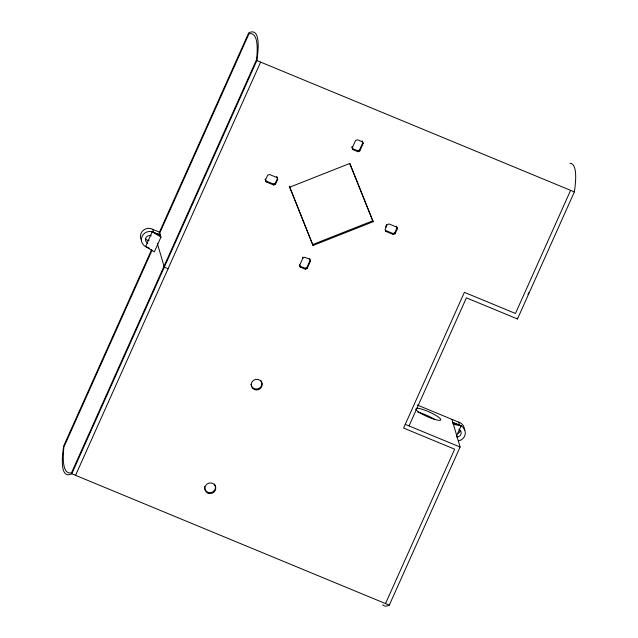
<?xml version="1.0" encoding="UTF-8"?>
<svg xmlns="http://www.w3.org/2000/svg" width="638" height="638" viewBox="0 0 638 638"><rect width="100%" height="100%" fill="white"/><g stroke="black" fill="none" stroke-linecap="round" stroke-linejoin="round"><path stroke-width="0.96" d="M152.227 231.793L145.6 246.595L154.348 251.874L160.983 237.073L152.227 231.793L160.425 235.191L153.702 232.519L152.602 229.257A8.246 8.015 -16.4 0 0 141.596 240.622M151.708 249.442L63.633 446.09L62.947 451.313A171.869 26.19 -67.5 0 0 71.783 473.779L389.292 605.143L460.102 447.047L451.951 419.357M159.014 233.125L248.708 32.857L250.71 32.091A171.869 26.19 -67.5 0 1 256.859 60.538L71.783 473.779M151.988 250.383L63.912 447.031A196.735 29.978 -67.5 0 0 71.504 472.83L256.58 59.597A196.735 29.978 -67.5 0 0 248.987 33.798L159.293 234.074M75.547 475.334L260.631 62.101M265.456 180.123L267.665 175.195L269.475 174.477L277.012 177.595L276.733 176.654L277.713 179.35L275.504 184.278L273.694 184.996L266.158 181.878L265.177 179.182L266.158 181.878M275.504 184.278L275.225 183.337L277.434 178.401L277.713 179.35M302.683 257.01L302.962 257.959L299.645 265.36L300.346 267.115L305.371 269.188L307.181 268.478L310.491 261.078L310.22 260.129L306.902 267.529L307.181 268.478M352.264 147.88L355.573 140.48L357.384 139.762L362.408 141.843L363.11 143.598L359.792 150.999L357.99 151.708L352.966 149.635L351.985 146.931L352.966 149.635M359.792 150.999L359.521 150.05L362.831 142.649L362.129 140.894L362.408 141.843M385.504 227.016L386.604 224.552M395.089 233.763L394.81 232.814L397.019 227.886L396.318 226.131L397.299 228.827L395.089 233.763L393.279 234.473L385.751 231.355L385.041 229.608L387.25 224.672L389.06 223.954L396.597 227.072M409.03 425.913L466.394 297.834L517.466 318.968L574.367 191.91A171.869 26.19 -67.5 0 0 569.989 163.272M417.22 404.986L458.634 422.125L459.559 425.267L452.876 422.508L461.115 425.801L456.577 435.937M453.435 424.39L452.924 422.404M385.519 603.588L454.671 449.192L403.599 428.058L464.384 292.34L515.456 313.473L570.603 190.355M265.879 180.937L273.415 184.055L275.225 183.337M352.686 148.686L357.711 150.767L359.521 150.05M289.644 187.213L349.736 163.48L373.11 221.745L313.019 245.471L289.365 186.264L313.019 245.471M312.74 244.529L372.831 220.796L349.831 163.464M302.962 257.959L304.765 257.242L309.789 259.323L309.51 258.374L310.491 261.078M299.366 264.411L300.067 266.166L305.092 268.247L306.902 267.529M385.751 231.355L385.472 230.414L393 233.532L394.81 232.814M458.634 422.125L458.842 422.157A8.246 8.015 -16.4 0 1 464.416 430.195M453.474 424.294L461.115 425.801M151.222 235.797L150.185 235.526A4.123 4.003 -16.4 0 0 146.987 242.671L147.904 243.198M153.527 232.399L151.525 231.674A8.246 8.015 -16.4 0 0 145.6 246.595L149.244 248.102M256.859 60.538L574.367 191.91M152.769 229.377L159.452 232.136L160.936 237.176M168.089 268.718L164.317 267.155L157.291 243.285M405.258 424.358L460.102 447.047M459.767 425.307L461.689 426.2A8.246 8.015 -16.4 0 1 458.738 440.802M458.786 429.254L459.703 429.781A4.123 4.003 -16.4 0 1 456.497 436.934M517.187 318.019L517.466 318.968M397.019 227.886L397.299 228.827M393 233.532L393.279 234.473M362.831 142.649L363.11 143.598M357.711 150.767L357.99 151.708M372.831 220.796L373.11 221.745M305.092 268.247L305.371 269.188M300.067 266.166L300.346 267.115M273.415 184.055L273.694 184.996M214.448 484.082A5.503 5.343 -16.4 0 1 211.33 492.496A5.503 5.343 -16.4 0 1 204.599 486.587M260.854 380.463A5.503 5.343 -16.4 0 1 258.422 388.654A5.503 5.343 -16.4 0 1 250.981 384.363M528.878 292.619A8.246 8.015 -16.4 0 1 527.929 294.517M460.269 430.355A4.123 4.003 -16.4 0 1 457.693 433.529M149.085 240.335A4.123 4.003 -16.4 0 1 145.32 238.779M389.292 605.143A171.869 26.19 -67.5 0 1 382.672 604.768M417.738 412.212A13.749 2.52 24.1 0 1 434.741 419.413M416.837 408.184A13.749 2.52 24.1 0 1 437.205 416.215A13.749 2.52 24.1 0 1 433.346 418.991A13.749 2.52 24.1 0 1 415.625 409.062M254.498 389.579A5.503 5.343 -16.4 0 0 262.162 383.972A5.503 5.343 -16.4 0 0 253.461 380.376A5.503 5.343 -16.4 0 0 254.498 389.579M208.092 493.19A5.503 5.343 -16.4 0 0 215.756 487.591A5.503 5.343 -16.4 0 0 207.055 483.995A5.503 5.343 -16.4 0 0 208.092 493.19"/></g></svg>
